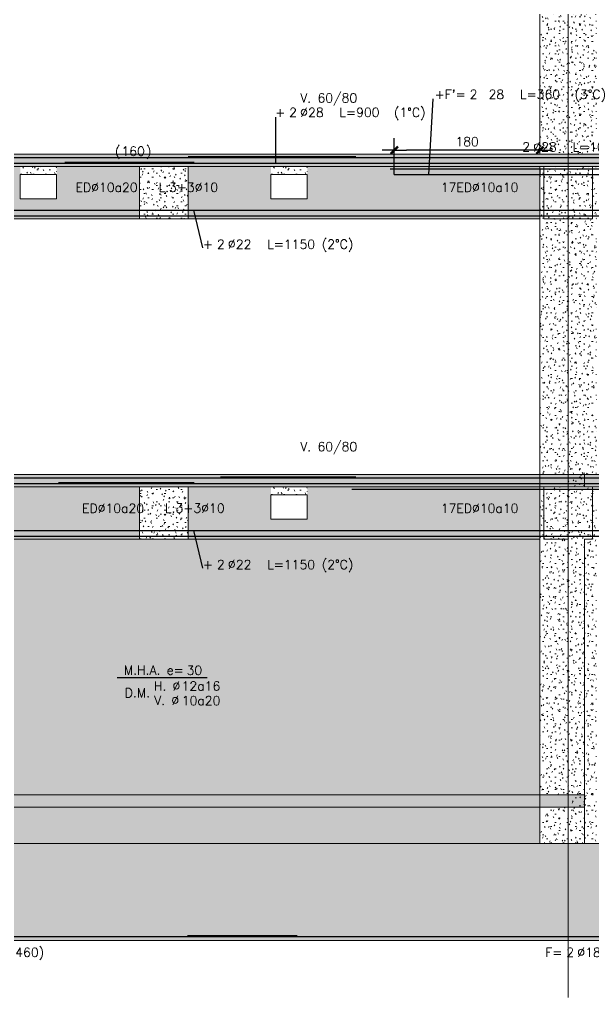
# Model space of a CAD drawing. Extents: x -10459 to 16942, y -13088 to 14608.
# Drawn here: x 3763 to 4472, y 1525 to 2734 of the extents above; entities that cross this region are included whole.
import ezdxf
from ezdxf.enums import TextEntityAlignment as Align

# ---------------------------------------------------------------- set-up
doc = ezdxf.new("R2010")
doc.units = 0
doc.header["$LTSCALE"] = 30
doc.header["$MEASUREMENT"] = 0
doc.linetypes.add("EJE1-1'$0$RLE-PROYECCION", pattern=[0.71438, 0.47625, -0.23813])
doc.layers.get('0').update_dxf_attribs({"linetype": 'CONTINUOUS'})
doc.layers.add("EJE1-1'$0$RLA-ACHURADO", color=30, linetype="EJE1-1'$0$RLE-PROYECCION", lineweight=15, transparency=0.7)
for name, color, linetype, lineweight in [("EJE1-1'$0$RLA-CONTORNO", 30, 'CONTINUOUS', 15), ("EJE1-1'$0$RLA-EJES", 1, 'CONTINUOUS', 9), ("EJE1-1'$0$RLA-TEXTOS-1", 9, 'CONTINUOUS', 9)]:
    doc.layers.add(name, color=color, linetype=linetype, lineweight=lineweight)
for name, color, linetype in [("EJE1-1'$0$RLA-FE", 7, 'CONTINUOUS'), ("EJE1-1'$0$RLA-TEXTOS-FE", 9, 'CONTINUOUS'), ("EJE1-1'$0$TEXTOS-FE", 9, 'CONTINUOUS'), ("EJE1-1'$0$TEXTOS1", 9, 'CONTINUOUS')]:
    doc.layers.add(name, color=color, linetype=linetype)
doc.styles.add("EJE1-1'$0$RomanS", font='romans.shx', dxfattribs={"height": 11.25})
doc.dimstyles.new("EJE1-1'$0$ING50", dxfattribs={"dimscale": 50, "dimtxt": 0.27, "dimasz": 0.3, "dimexe": 0, "dimexo": 0, "dimgap": 0.1, "dimtad": 1, "dimdec": 1, "dimzin": 12, "dimdsep": 46, "dimtxsty": "EJE1-1'$0$RomanS", "dimblk": "EJE1-1'$0$TICK1", "dimblk1": "EJE1-1'$0$TICK1", "dimblk2": "EJE1-1'$0$TICK1", "dimcen": 0.09, "dimclrd": 2, "dimclre": 1, "dimclrt": 3, "dimadec": 0, "dimazin": 0, "dimtfac": 1, "dimtdec": 0, "dimtix": 1, "dimtmove": 2, "dimatfit": 3, "dimldrblk": "EJE1-1'$0$TICK1", "dimfxl": 0, "dimfxlon": 1, "dimtolj": 1, "dimtzin": 0, "dimarcsym": 0})
pattern_1 = [(0, (-234.281, -2576.79), (20.32, 5.08), [1.676, -13.564, 1.676, -13.564, -81.28]), (0, (-234.281, -2576.79), (20.32, 5.08), [-30.48, 1.676, -28.804, 1.676, -13.564, -35.56]), (0, (-234.281, -2576.79), (20.32, 5.08), [-76.2, 1.676, -8.484, 1.676, -23.724]), (120, (-226.661, -2574.25), (-14.559409, 15.057636), [1.676, -13.564, 1.676, -13.564, -81.28]), (120, (-226.661, -2574.25), (-14.559409, 15.057636), [-30.48, 1.676, -28.804, 1.676, -13.564, -35.56]), (120, (-226.661, -2574.25), (-14.559409, 15.057636), [-76.2, 1.676, -8.484, 1.676, -23.724]), (240, (-224.121, -2564.09), (-5.760591, -20.137636), [1.676, -13.564, 1.676, -13.564, -81.28]), (240, (-224.121, -2564.09), (-5.760591, -20.137636), [-30.48, 1.676, -28.804, 1.676, -13.564, -35.56]), (240, (-224.121, -2564.09), (-5.760591, -20.137636), [-76.2, 1.676, -8.484, 1.676, -23.724])]

# ---------------------------------------------------------------- blocks, each defined once
blk = doc.blocks.new('*U58')
at = {"layer": "EJE1-1'$0$RLA-FE"}
for p, q in [((0, 0), (778.2, 0)), ((778.2, 0), (828.2, 0)), ((828.2, 0), (860, 0)), ((860, 0), (860, 0))]:
    blk.add_line(p, q, dxfattribs=at)
at = {"layer": "EJE1-1'$0$RLA-FE", "color": 3, "style": "EJE1-1'$0$RomanS", "flags": 8}
for tag, p in [('F=', (338.4, -25.3)), ('NUM', (352.8, -25.3))]:
    blk.add_attdef(tag, text='', height=11.2, dxfattribs=at).set_placement(p, align=Align.RIGHT)
at = {"layer": "EJE1-1'$0$RLA-FE", "color": 3, "style": "EJE1-1'$0$RomanS"}
for tag, p, flags in [('PHI', (356.7, -25.1), 12), ('DIAM', (366.6, -25.3), 12), ('MINUS', (388.6, -25.3), 13), ('MARK', (402, -25.3), 13), ('TEXTO_FE1', (405.3, -25.3), 8), ('TEXTO_FE2', (472.8, -25.3), 8), ('TIPO', (428.8, -57.9), 13), ('NVECES', (414.9, -76.9), 13), ('NUMFE', (418.9, -96.6), 13), ('CAPA', (427.1, -115.7), 13), ('DESPLAZA', (277.2, -134.2), 13), ('ESPACIO', (283.2, -152.5), 13), ('CANT', (297.1, -171.3), 13)]:
    blk.add_attdef(tag, p, '', height=11.2, dxfattribs=dict(at, flags=flags))
blk = doc.blocks.new('*U75')
at = {"layer": "EJE1-1'$0$TEXTOS1", "color": 5}
blk.add_line((-55.6, 0), (55.6, 0), dxfattribs=at)
at = {"layer": "EJE1-1'$0$TEXTOS-FE", "color": 9, "style": "EJE1-1'$0$RomanS"}
for s, p in [('H. %%C', (5.9, -16)), ('D.M.', (-30.8, -24.4)), ('V. %%C', (5.4, -33.8))]:
    blk.add_text(s, height=11.25, dxfattribs=at).set_placement(p, align=Align.CENTER)
at = {"layer": "EJE1-1'$0$TEXTOS-FE", "color": 9, "style": "EJE1-1'$0$RomanS", "flags": 12}
for tag, p in [('MALLA_2', (23.9, -16.1)), ('MALLA_3', (24, -34))]:
    blk.add_attdef(tag, p, '', height=11.2, dxfattribs=at)
at = {"layer": "EJE1-1'$0$TEXTOS1", "color": 9, "style": "EJE1-1'$0$RomanS"}
blk.add_text('M.H.A. e=', height=11.25, dxfattribs=at).set_placement((-10.5, 3.6), align=Align.CENTER)
at = {"layer": "EJE1-1'$0$TEXTOS1", "color": 9, "style": "EJE1-1'$0$RomanS", "flags": 12}
blk.add_attdef('ESPESOR', (30.1, 3.4), '', height=11.2, dxfattribs=at)
blk = doc.blocks.new('*U78')
at = {"layer": "EJE1-1'$0$RLA-FE"}
for q in [(0, 0), (1028.2, 0)]:
    blk.add_line((0, 0), q, dxfattribs=at)
at = {"layer": "EJE1-1'$0$RLA-FE", "color": 3, "style": "EJE1-1'$0$RomanS", "flags": 8}
for tag, p in [('F=', (463.4, -25.3)), ('NUM', (477.8, -25.3))]:
    blk.add_attdef(tag, text='', height=11.2, dxfattribs=at).set_placement(p, align=Align.RIGHT)
at = {"layer": "EJE1-1'$0$RLA-FE", "color": 3, "style": "EJE1-1'$0$RomanS"}
for tag, p, flags in [('PHI', (481.7, -25.1), 12), ('DIAM', (491.6, -25.3), 12), ('MINUS', (513.6, -25.3), 13), ('MARK', (527, -25.3), 13), ('TEXTO_FE1', (530.3, -25.3), 8), ('TEXTO_FE2', (597.8, -25.3), 8), ('TIPO', (553.8, -57.9), 13), ('NVECES', (539.9, -76.9), 13), ('NUMFE', (543.9, -96.6), 13), ('CAPA', (552.1, -115.7), 13), ('DESPLAZA', (277.2, -134.2), 13), ('ESPACIO', (283.2, -152.5), 13), ('CANT', (297.1, -171.3), 13)]:
    blk.add_attdef(tag, p, '', height=11.2, dxfattribs=dict(at, flags=flags))
blk = doc.blocks.new('*U79')
at = {"layer": "EJE1-1'$0$RLA-FE", "color": 6}
blk.add_line((0, 1), (135.5, 1), dxfattribs=at)
at = {"layer": "EJE1-1'$0$RLA-FE", "color": 3, "style": "EJE1-1'$0$RomanS", "flags": 8}
for tag, p in [('(', (53.4, 9.1)), ('EMP', (72.4, 9.1)), (')', (91.7, 9.1))]:
    blk.add_attdef(tag, text='', height=11.2, dxfattribs=at).set_placement(p, align=Align.CENTER)
blk = doc.blocks.new('*U112')
at = {"layer": "EJE1-1'$0$RLA-FE"}
for p, q in [((0, 0), (1118.2, 0)), ((1118.2, 0), (1168.2, 0)), ((1168.2, 0), (1200, 0)), ((1200, 0), (1200, 0))]:
    blk.add_line(p, q, dxfattribs=at)
at = {"layer": "EJE1-1'$0$RLA-FE", "color": 3, "style": "EJE1-1'$0$RomanS", "flags": 8}
for tag, p in [('F=', (508.4, 9.3)), ('NUM', (522.8, 9.3))]:
    blk.add_attdef(tag, text='', height=11.2, dxfattribs=at).set_placement(p, align=Align.RIGHT)
at = {"layer": "EJE1-1'$0$RLA-FE", "color": 3, "style": "EJE1-1'$0$RomanS"}
for tag, p, flags in [('PHI', (526.7, 9.5), 14), ('DIAM', (536.6, 9.3), 12), ('MINUS', (558.6, 9.3), 13), ('MARK', (572, 9.3), 13), ('TEXTO_FE1', (575.3, 9.3), 8), ('TEXTO_FE2', (642.8, 9.3), 8), ('TIPO', (598.8, -75.8), 13), ('NVECES', (584.9, -94.7), 13), ('NUMFE', (588.9, -114.5), 13), ('CAPA', (597.1, -133.6), 13), ('DESPLAZA', (278.3, -151.6), 13), ('ESPACIO', (284.4, -170), 13), ('CANT', (298.2, -188.8), 13)]:
    blk.add_attdef(tag, p, '', height=11.2, dxfattribs=dict(at, flags=flags))
blk = doc.blocks.new('*U103')
at = {"layer": "EJE1-1'$0$RLA-FE"}
for p, q in [((0, 0), (1118.2, 0)), ((1118.2, 0), (1168.2, 0)), ((1168.2, 0), (1200, 0)), ((1200, 0), (1200, 0))]:
    blk.add_line(p, q, dxfattribs=at)
at = {"layer": "EJE1-1'$0$RLA-FE", "color": 3, "style": "EJE1-1'$0$RomanS", "flags": 8}
for tag, p in [('F=', (508.4, 36.3)), ('NUM', (522.8, 36.3))]:
    blk.add_attdef(tag, text='', height=11.2, dxfattribs=at).set_placement(p, align=Align.RIGHT)
at = {"layer": "EJE1-1'$0$RLA-FE", "color": 3, "style": "EJE1-1'$0$RomanS"}
for tag, p, flags in [('PHI', (526.7, 36.5), 14), ('DIAM', (536.6, 36.3), 12), ('MINUS', (558.6, 36.3), 13), ('MARK', (572, 36.3), 13), ('TEXTO_FE1', (575.3, 36.3), 8), ('TEXTO_FE2', (642.8, 36.3), 8), ('TIPO', (598.8, -75.8), 13), ('NVECES', (584.9, -94.7), 13), ('NUMFE', (588.9, -114.5), 13), ('CAPA', (597.1, -133.6), 13), ('DESPLAZA', (278.3, -151.6), 13), ('ESPACIO', (284.4, -170), 13), ('CANT', (298.2, -188.8), 13)]:
    blk.add_attdef(tag, p, '', height=11.2, dxfattribs=dict(at, flags=flags))
blk = doc.blocks.new('*U99')
at = {"layer": "EJE1-1'$0$RLA-FE"}
for q in [(0, 0), (718.2, 0)]:
    blk.add_line((0, 0), q, dxfattribs=at)
at = {"layer": "EJE1-1'$0$RLA-FE", "color": 3, "style": "EJE1-1'$0$RomanS", "flags": 8}
for tag, p in [('F=', (353.4, 66.3)), ('NUM', (367.8, 66.3))]:
    blk.add_attdef(tag, text='', height=11.2, dxfattribs=at).set_placement(p, align=Align.RIGHT)
at = {"layer": "EJE1-1'$0$RLA-FE", "color": 3, "style": "EJE1-1'$0$RomanS"}
for tag, p, flags in [('PHI', (371.7, 66.5), 14), ('DIAM', (381.5, 66.3), 12), ('MINUS', (403.5, 66.3), 13), ('MARK', (416.9, 66.3), 13), ('TEXTO_FE1', (420.2, 66.3), 8), ('TEXTO_FE2', (487.7, 66.3), 8), ('TIPO', (398.8, -75.8), 13), ('NVECES', (384.9, -94.7), 13), ('NUMFE', (388.9, -114.5), 13), ('CAPA', (397.1, -133.6), 13), ('DESPLAZA', (278.3, -151.6), 13), ('ESPACIO', (284.4, -170), 13), ('CANT', (298.2, -188.8), 13)]:
    blk.add_attdef(tag, p, '', height=11.2, dxfattribs=dict(at, flags=flags))
blk = doc.blocks.new('*U98')
at = {"layer": "EJE1-1'$0$RLA-FE"}
for p, q in [((0, 0), (1068.2, 0)), ((1068.2, 0), (1118.2, 0)), ((1118.2, 0), (1150, 0)), ((1150, 0), (1150, 0))]:
    blk.add_line(p, q, dxfattribs=at)
at = {"layer": "EJE1-1'$0$RLA-FE", "color": 3, "style": "EJE1-1'$0$RomanS", "flags": 8}
for tag, p in [('F=', (483.4, -19.9)), ('NUM', (497.8, -19.9))]:
    blk.add_attdef(tag, text='', height=11.2, dxfattribs=at).set_placement(p, align=Align.RIGHT)
at = {"layer": "EJE1-1'$0$RLA-FE", "color": 3, "style": "EJE1-1'$0$RomanS"}
for tag, p, flags in [('PHI', (501.7, -19.7), 12), ('DIAM', (511.6, -19.9), 12), ('MINUS', (533.6, -19.9), 13), ('MARK', (547, -19.9), 13), ('TEXTO_FE1', (550.3, -19.9), 8), ('TEXTO_FE2', (617.8, -19.9), 8), ('TIPO', (573.8, -57.9), 13), ('NVECES', (559.9, -76.9), 13), ('NUMFE', (563.9, -96.6), 13), ('CAPA', (572.1, -115.7), 13), ('DESPLAZA', (277.2, -134.2), 13), ('ESPACIO', (283.2, -152.5), 13), ('CANT', (297.1, -171.3), 13)]:
    blk.add_attdef(tag, p, '', height=11.2, dxfattribs=dict(at, flags=flags))
blk = doc.blocks.new('*U97')
at = {"layer": "EJE1-1'$0$RLA-FE"}
blk.add_line((0, 0), (1068.2, 0), dxfattribs=at)
at = {"layer": "EJE1-1'$0$RLA-FE", "color": 3, "style": "EJE1-1'$0$RomanS", "flags": 8}
for tag, p in [('F=', (483.4, -47.9)), ('NUM', (497.8, -47.9))]:
    blk.add_attdef(tag, text='', height=11.2, dxfattribs=at).set_placement(p, align=Align.RIGHT)
at = {"layer": "EJE1-1'$0$RLA-FE", "color": 3, "style": "EJE1-1'$0$RomanS"}
for tag, p, flags in [('PHI', (501.7, -47.7), 12), ('DIAM', (511.6, -47.9), 12), ('MINUS', (533.6, -47.9), 13), ('MARK', (547, -47.9), 13), ('TEXTO_FE1', (550.3, -47.9), 8), ('TIPO', (573.8, -57.9), 13), ('TEXTO_FE2', (617.8, -47.9), 8), ('NVECES', (559.9, -76.9), 13), ('NUMFE', (563.9, -96.6), 13), ('CAPA', (572.1, -115.7), 13), ('DESPLAZA', (277.2, -134.2), 13), ('ESPACIO', (283.2, -152.5), 13), ('CANT', (297.1, -171.3), 13)]:
    blk.add_attdef(tag, p, '', height=11.2, dxfattribs=dict(at, flags=flags))
blk = doc.blocks.new('*U194')
at = {"layer": "EJE1-1'$0$RLA-FE"}
for q in [(0, 0), (818.2, 0)]:
    blk.add_line((0, 0), q, dxfattribs=at)
at = {"layer": "EJE1-1'$0$RLA-FE", "color": 3, "style": "EJE1-1'$0$RomanS", "flags": 8}
for tag, p in [('F=', (506.9, -19.9)), ('NUM', (521.4, -19.9))]:
    blk.add_attdef(tag, text='', height=11.2, dxfattribs=at).set_placement(p, align=Align.RIGHT)
at = {"layer": "EJE1-1'$0$RLA-FE", "color": 3, "style": "EJE1-1'$0$RomanS"}
for tag, p, flags in [('PHI', (525.3, -19.7), 12), ('DIAM', (535.1, -19.9), 12), ('MINUS', (557.1, -19.9), 13), ('MARK', (570.5, -19.9), 13), ('TEXTO_FE1', (573.8, -19.9), 8), ('TEXTO_FE2', (641.3, -19.9), 8), ('TIPO', (448.8, -57.9), 13), ('NVECES', (434.9, -76.9), 13), ('NUMFE', (438.9, -96.6), 13), ('CAPA', (447.1, -115.7), 13), ('DESPLAZA', (277.2, -134.2), 13), ('ESPACIO', (283.2, -152.5), 13), ('CANT', (297.1, -171.3), 13)]:
    blk.add_attdef(tag, p, '', height=11.2, dxfattribs=dict(at, flags=flags))
blk = doc.blocks.new('*U118')
at = {"layer": "EJE1-1'$0$RLA-FE"}
for q in [(0, 0), (878.2, 0)]:
    blk.add_line((0, 0), q, dxfattribs=at)
at = {"layer": "EJE1-1'$0$RLA-FE", "color": 3, "style": "EJE1-1'$0$RomanS", "flags": 8}
for tag, p in [('F=', (584.7, 7.3)), ('NUM', (599.1, 7.3))]:
    blk.add_attdef(tag, text='', height=11.2, dxfattribs=at).set_placement(p, align=Align.RIGHT)
at = {"layer": "EJE1-1'$0$RLA-FE", "color": 3, "style": "EJE1-1'$0$RomanS"}
for tag, p, flags in [('PHI', (603, 7.5), 12), ('DIAM', (612.9, 7.3), 12), ('MINUS', (634.9, 7.3), 13), ('MARK', (648.3, 7.3), 13), ('TEXTO_FE1', (651.6, 7.3), 8), ('TEXTO_FE2', (719.1, 7.3), 8), ('TIPO', (478.8, -57.9), 13), ('NVECES', (464.9, -76.9), 13), ('NUMFE', (468.9, -96.6), 13), ('CAPA', (477.1, -115.7), 13), ('DESPLAZA', (277.2, -134.2), 13), ('ESPACIO', (283.2, -152.5), 13), ('CANT', (297.1, -171.3), 13)]:
    blk.add_attdef(tag, p, '', height=11.2, dxfattribs=dict(at, flags=flags))
blk = doc.blocks.new('*U119')
at = {"layer": "EJE1-1'$0$RLA-FE", "color": 6}
blk.add_line((0, 1), (167.5, 1), dxfattribs=at)
at = {"layer": "EJE1-1'$0$RLA-FE", "color": 3, "style": "EJE1-1'$0$RomanS", "flags": 8}
for tag, p in [('(', (69.4, 9.1)), ('EMP', (88.4, 9.1)), (')', (107.7, 9.1))]:
    blk.add_attdef(tag, text='', height=11.2, dxfattribs=at).set_placement(p, align=Align.CENTER)
blk = doc.blocks.new('*U121')
at = {"layer": "EJE1-1'$0$RLA-FE"}
for q in [(0, 0), (1078.2, 0)]:
    blk.add_line((0, 0), q, dxfattribs=at)
at = {"layer": "EJE1-1'$0$RLA-FE", "color": 3, "style": "EJE1-1'$0$RomanS", "flags": 8}
for tag, p in [('F=', (727.9, 38.9)), ('NUM', (742.3, 38.9))]:
    blk.add_attdef(tag, text='', height=11.2, dxfattribs=at).set_placement(p, align=Align.RIGHT)
at = {"layer": "EJE1-1'$0$RLA-FE", "color": 3, "style": "EJE1-1'$0$RomanS"}
for tag, p, flags in [('PHI', (746.2, 39.1), 12), ('DIAM', (756.1, 38.9), 12), ('MINUS', (778.1, 38.9), 13), ('MARK', (791.5, 38.9), 13), ('TEXTO_FE1', (794.8, 38.9), 8), ('TEXTO_FE2', (862.3, 38.9), 8), ('TIPO', (578.8, -57.9), 13), ('NVECES', (564.9, -76.9), 13), ('NUMFE', (568.9, -96.6), 13), ('CAPA', (577.1, -115.7), 13), ('DESPLAZA', (277.2, -134.2), 13), ('ESPACIO', (283.2, -152.5), 13), ('CANT', (297.1, -171.3), 13)]:
    blk.add_attdef(tag, p, '', height=11.2, dxfattribs=dict(at, flags=flags))
blk = doc.blocks.new('*U209')
at = {"layer": "EJE1-1'$0$RLA-FE"}
for p, q in [((0, 0), (1118.2, 0)), ((1118.2, 0), (1168.2, 0)), ((1168.2, 0), (1200, 0)), ((1200, 0), (1200, 0))]:
    blk.add_line(p, q, dxfattribs=at)
at = {"layer": "EJE1-1'$0$RLA-FE", "color": 3, "style": "EJE1-1'$0$RomanS", "flags": 8}
for tag, p in [('F=', (548.2, 9.3)), ('NUM', (562.6, 9.3))]:
    blk.add_attdef(tag, text='', height=11.2, dxfattribs=at).set_placement(p, align=Align.RIGHT)
at = {"layer": "EJE1-1'$0$RLA-FE", "color": 3, "style": "EJE1-1'$0$RomanS"}
for tag, p, flags in [('PHI', (566.5, 9.5), 14), ('DIAM', (576.4, 9.3), 12), ('MINUS', (598.4, 9.3), 13), ('MARK', (611.8, 9.3), 13), ('TEXTO_FE1', (615.1, 9.3), 8), ('TEXTO_FE2', (682.6, 9.3), 8), ('TIPO', (598.8, -75.8), 13), ('NVECES', (584.9, -94.7), 13), ('NUMFE', (588.9, -114.5), 13), ('CAPA', (597.1, -133.6), 13), ('DESPLAZA', (278.3, -151.6), 13), ('ESPACIO', (284.4, -170), 13), ('CANT', (298.2, -188.8), 13)]:
    blk.add_attdef(tag, p, '', height=11.2, dxfattribs=dict(at, flags=flags))
blk = doc.blocks.new('*U208')
at = {"layer": "EJE1-1'$0$RLA-FE"}
for p, q in [((0, 0), (1118.2, 0)), ((1118.2, 0), (1168.2, 0)), ((1168.2, 0), (1200, 0)), ((1200, 0), (1200, 0))]:
    blk.add_line(p, q, dxfattribs=at)
at = {"layer": "EJE1-1'$0$RLA-FE", "color": 3, "style": "EJE1-1'$0$RomanS", "flags": 8}
for tag, p in [('F=', (447.9, 36.3)), ('NUM', (462.3, 36.3))]:
    blk.add_attdef(tag, text='', height=11.2, dxfattribs=at).set_placement(p, align=Align.RIGHT)
at = {"layer": "EJE1-1'$0$RLA-FE", "color": 3, "style": "EJE1-1'$0$RomanS"}
for tag, p, flags in [('PHI', (466.2, 36.5), 14), ('DIAM', (476.1, 36.3), 12), ('MINUS', (498.1, 36.3), 13), ('MARK', (511.5, 36.3), 13), ('TEXTO_FE1', (514.8, 36.3), 8), ('TEXTO_FE2', (582.3, 36.3), 8), ('TIPO', (598.8, -75.8), 13), ('NVECES', (584.9, -94.7), 13), ('NUMFE', (588.9, -114.5), 13), ('CAPA', (597.1, -133.6), 13), ('DESPLAZA', (278.3, -151.6), 13), ('ESPACIO', (284.4, -170), 13), ('CANT', (298.2, -188.8), 13)]:
    blk.add_attdef(tag, p, '', height=11.2, dxfattribs=dict(at, flags=flags))
blk = doc.blocks.new('*U107')
at = {"layer": "EJE1-1'$0$RLA-FE"}
for q in [(0, 0), (818.2, 0)]:
    blk.add_line((0, 0), q, dxfattribs=at)
at = {"layer": "EJE1-1'$0$RLA-FE", "color": 3, "style": "EJE1-1'$0$RomanS", "flags": 8}
for tag, p in [('F=', (514.6, -19.9)), ('NUM', (529, -19.9))]:
    blk.add_attdef(tag, text='', height=11.2, dxfattribs=at).set_placement(p, align=Align.RIGHT)
at = {"layer": "EJE1-1'$0$RLA-FE", "color": 3, "style": "EJE1-1'$0$RomanS"}
for tag, p, flags in [('PHI', (532.9, -19.7), 12), ('DIAM', (542.7, -19.9), 12), ('MINUS', (564.8, -19.9), 13), ('MARK', (578.2, -19.9), 13), ('TEXTO_FE1', (581.5, -19.9), 8), ('TEXTO_FE2', (649, -19.9), 8), ('TIPO', (448.8, -57.9), 13), ('NVECES', (434.9, -76.9), 13), ('NUMFE', (438.9, -96.6), 13), ('CAPA', (447.1, -115.7), 13), ('DESPLAZA', (277.2, -134.2), 13), ('ESPACIO', (283.2, -152.5), 13), ('CANT', (297.1, -171.3), 13)]:
    blk.add_attdef(tag, p, '', height=11.2, dxfattribs=dict(at, flags=flags))
blk = doc.blocks.new('*U131')
at = {"layer": "EJE1-1'$0$RLA-FE"}
for q in [(0, 0), (918.2, 0)]:
    blk.add_line((0, 0), q, dxfattribs=at)
at = {"layer": "EJE1-1'$0$RLA-FE", "color": 3, "style": "EJE1-1'$0$RomanS", "flags": 8}
for tag, p in [('F=', (408.4, 7.3)), ('NUM', (422.8, 7.3))]:
    blk.add_attdef(tag, text='', height=11.2, dxfattribs=at).set_placement(p, align=Align.RIGHT)
at = {"layer": "EJE1-1'$0$RLA-FE", "color": 3, "style": "EJE1-1'$0$RomanS"}
for tag, p, flags in [('PHI', (426.7, 7.5), 12), ('DIAM', (436.6, 7.3), 12), ('MINUS', (458.6, 7.3), 13), ('MARK', (472, 7.3), 13), ('TEXTO_FE1', (475.3, 7.3), 8), ('TEXTO_FE2', (542.8, 7.3), 8), ('TIPO', (498.8, -57.9), 13), ('NVECES', (484.9, -76.9), 13), ('NUMFE', (488.9, -96.6), 13), ('CAPA', (497.1, -115.7), 13), ('DESPLAZA', (277.2, -134.2), 13), ('ESPACIO', (283.2, -152.5), 13), ('CANT', (297.1, -171.3), 13)]:
    blk.add_attdef(tag, p, '', height=11.2, dxfattribs=dict(at, flags=flags))
blk = doc.blocks.new('*U132')
at = {"layer": "EJE1-1'$0$RLA-FE", "color": 6}
blk.add_line((0, 1), (207.5, 1), dxfattribs=at)
at = {"layer": "EJE1-1'$0$RLA-FE", "color": 3, "style": "EJE1-1'$0$RomanS", "flags": 8}
for tag, p in [('(', (89.4, 9.1)), ('EMP', (108.4, 9.1)), (')', (127.7, 9.1))]:
    blk.add_attdef(tag, text='', height=11.2, dxfattribs=at).set_placement(p, align=Align.CENTER)
blk = doc.blocks.new('*U207')
at = {"layer": "EJE1-1'$0$RLA-FE"}
for q in [(0, 0), (818.2, 0)]:
    blk.add_line((0, 0), q, dxfattribs=at)
at = {"layer": "EJE1-1'$0$RLA-FE", "color": 3, "style": "EJE1-1'$0$RomanS", "flags": 8}
for tag, p in [('F=', (272.8, 57)), ('NUM', (287.2, 57))]:
    blk.add_attdef(tag, text='', height=11.2, dxfattribs=at).set_placement(p, align=Align.RIGHT)
at = {"layer": "EJE1-1'$0$RLA-FE", "color": 3, "style": "EJE1-1'$0$RomanS"}
for tag, p, flags in [('PHI', (291.1, 57.2), 12), ('DIAM', (300.9, 57), 12), ('MINUS', (322.9, 57), 13), ('MARK', (336.3, 57), 13), ('TEXTO_FE1', (339.6, 57), 8), ('TEXTO_FE2', (407.1, 57), 8), ('TIPO', (448.8, -57.9), 13), ('NVECES', (434.9, -76.9), 13), ('NUMFE', (438.9, -96.6), 13), ('CAPA', (447.1, -115.7), 13), ('DESPLAZA', (277.2, -134.2), 13), ('ESPACIO', (283.2, -152.5), 13), ('CANT', (297.1, -171.3), 13)]:
    blk.add_attdef(tag, p, '', height=11.2, dxfattribs=dict(at, flags=flags))
blk = doc.blocks.new('*U133')
at = {"layer": "EJE1-1'$0$RLA-FE", "color": 6}
blk.add_line((0, 1), (160, 1), dxfattribs=at)
at = {"layer": "EJE1-1'$0$RLA-FE", "color": 3, "style": "EJE1-1'$0$RomanS", "flags": 8}
for tag, p in [('(', (65.7, 9.1)), ('EMP', (84.7, 9.1)), (')', (104, 9.1))]:
    blk.add_attdef(tag, text='', height=11.2, dxfattribs=at).set_placement(p, align=Align.CENTER)
blk = doc.blocks.new('*U137')
at = {"layer": "EJE1-1'$0$RLA-FE"}
for q in [(0, 0), (668.2, 0)]:
    blk.add_line((0, 0), q, dxfattribs=at)
at = {"layer": "EJE1-1'$0$RLA-FE", "color": 3, "style": "EJE1-1'$0$RomanS", "flags": 8}
for tag, p in [('F=', (449.2, 62.1)), ('NUM', (463.6, 62.1))]:
    blk.add_attdef(tag, text='', height=11.2, dxfattribs=at).set_placement(p, align=Align.RIGHT)
at = {"layer": "EJE1-1'$0$RLA-FE", "color": 3, "style": "EJE1-1'$0$RomanS"}
for tag, p, flags in [('PHI', (467.5, 62.3), 14), ('DIAM', (477.3, 62.1), 12), ('MINUS', (499.4, 62.1), 13), ('MARK', (512.8, 62.1), 13), ('TEXTO_FE1', (516.1, 62.1), 8), ('TEXTO_FE2', (583.6, 62.1), 8), ('TIPO', (373.8, -75.8), 13), ('NVECES', (359.9, -94.7), 13), ('NUMFE', (363.9, -114.5), 13), ('CAPA', (372.1, -133.6), 13), ('DESPLAZA', (278.3, -151.6), 13), ('ESPACIO', (284.4, -170), 13), ('CANT', (298.2, -188.8), 13)]:
    blk.add_attdef(tag, p, '', height=11.2, dxfattribs=dict(at, flags=flags))
blk = doc.blocks.new('*U139')
at = {"layer": "EJE1-1'$0$RLA-FE"}
for p, q in [((0, 0), (0, 0)), ((0, 0), (278.2, 0)), ((278.2, 0), (328.2, 0)), ((328.2, 0), (360, 0)), ((360, 0), (360, 0))]:
    blk.add_line(p, q, dxfattribs=at)
at = {"layer": "EJE1-1'$0$RLA-FE", "color": 3, "style": "EJE1-1'$0$RomanS", "flags": 8}
for tag, p in [('F=', (88.4, 93.4)), ('NUM', (102.8, 93.4))]:
    blk.add_attdef(tag, text='', height=11.2, dxfattribs=at).set_placement(p, align=Align.RIGHT)
at = {"layer": "EJE1-1'$0$RLA-FE", "color": 3, "style": "EJE1-1'$0$RomanS"}
for tag, p, flags in [('PHI', (106.7, 93.6), 14), ('DIAM', (116.6, 93.4), 12), ('MINUS', (138.6, 93.4), 13), ('MARK', (152, 93.4), 13), ('TEXTO_FE1', (155.3, 93.4), 8), ('TEXTO_FE2', (222.8, 93.4), 8), ('TIPO', (178.8, -75.8), 13), ('NVECES', (164.9, -94.7), 13), ('NUMFE', (168.9, -114.5), 13), ('CAPA', (177.1, -133.6), 13), ('DESPLAZA', (278.3, -151.6), 13), ('ESPACIO', (284.4, -170), 13), ('CANT', (298.2, -188.8), 13)]:
    blk.add_attdef(tag, p, '', height=11.2, dxfattribs=dict(at, flags=flags))
blk = doc.blocks.new("EJE1-1'$0$TICK1")
at = {"color": 2}
for points in [[(0, 0), (-1, 0)], [(0, 0), (1, 0)]]:
    blk.add_lwpolyline(points, dxfattribs=at)
at = {"color": 2, "const_width": 0.2}
blk.add_lwpolyline([(-0.3, -0.3), (0.3, 0.3)], dxfattribs=at)
blk = doc.blocks.new('*D138')
at = {"layer": "EJE1-1'$0$RLA-FE", "color": 2, "lineweight": -2, "transparency": 16777216}
blk.add_line((1555.5, 396), (1405.5, 396), dxfattribs=at)
at = {"layer": "EJE1-1'$0$RLA-FE", "color": 2, "lineweight": -2, "transparency": 16777216, "xscale": 15, "yscale": 15, "zscale": 15, "rotation": 180}
blk.add_blockref("EJE1-1'$0$TICK1", (1390.5, 396), dxfattribs=at)
at = {"layer": "EJE1-1'$0$RLA-FE", "color": 2, "lineweight": -2, "transparency": 16777216, "xscale": 15, "yscale": 15, "zscale": 15}
blk.add_blockref("EJE1-1'$0$TICK1", (1570.5, 396), dxfattribs=at)
at = {"layer": "EJE1-1'$0$RLA-FE", "color": 3, "transparency": 16777216, "insert": (1480.5, 406.6), "char_height": 11.25, "attachment_point": 5, "style": "EJE1-1'$0$RomanS"}
blk.add_mtext('\\A1;180', dxfattribs=at)
blk = doc.blocks.new("EJE1-1'")
at = {"layer": "EJE1-1'$0$RLA-ACHURADO"}
h = blk.add_hatch(dxfattribs=at)
h.set_pattern_fill('SAND - DENSE', color=256, style=0, pattern_type=2)
h.set_pattern_definition(pattern_1)
h.paths.add_polyline_path([(1640.481, 391), (1640.481, 772), (1635.481, 772), (1635.481, 707), (1575.481, 707), (1575.481, 772), (1570.481, 772), (1570.481, 391), (1635.481, 391)], flags=0)
h = blk.add_hatch(dxfattribs=at)
h.set_pattern_fill('SAND - DENSE', color=256, style=0, pattern_type=2)
h.set_pattern_definition(pattern_1)
h.paths.add_polyline_path([(2119.733, 376), (2140.481, 376), (2140.481, 391), (-2429.52, 391), (-2429.52, 376), (1430.33, 376)], flags=0)
h = blk.add_hatch(dxfattribs=at)
h.set_pattern_fill('SAND - DENSE', color=256, style=0, pattern_type=2)
h.set_pattern_definition(pattern_1)
h.paths.add_polyline_path([(927.981, 336), (927.981, 376), (640.481, 376), (640.481, 311), (1075.481, 311), (1075.481, 376), (972.981, 376), (972.981, 336)])
h.paths.add_polyline_path([(1237.981, 336), (1237.981, 376), (1135.481, 376), (1135.481, 311), (1570.481, 311), (1570.481, 376), (1282.981, 376), (1282.981, 336)])
h = blk.add_hatch(dxfattribs=at)
h.set_pattern_fill('SAND - DENSE', color=256, style=0, pattern_type=2)
h.set_pattern_definition([(0, (-381.781, -2125.79), (20.32, 5.08), [1.676, -13.564, 1.676, -13.564, -81.28]), (0, (-381.781, -2125.79), (20.32, 5.08), [-30.48, 1.676, -28.804, 1.676, -13.564, -35.56]), (0, (-381.781, -2125.79), (20.32, 5.08), [-76.2, 1.676, -8.484, 1.676, -23.724]), (120, (-374.161, -2123.25), (-14.559409, 15.057636), [1.676, -13.564, 1.676, -13.564, -81.28]), (120, (-374.161, -2123.25), (-14.559409, 15.057636), [-30.48, 1.676, -28.804, 1.676, -13.564, -35.56]), (120, (-374.161, -2123.25), (-14.559409, 15.057636), [-76.2, 1.676, -8.484, 1.676, -23.724]), (240, (-371.621, -2113.09), (-5.760591, -20.137636), [1.676, -13.564, 1.676, -13.564, -81.28]), (240, (-371.621, -2113.09), (-5.760591, -20.137636), [-30.48, 1.676, -28.804, 1.676, -13.564, -35.56]), (240, (-371.621, -2113.09), (-5.760591, -20.137636), [-76.2, 1.676, -8.484, 1.676, -23.724])])
h.paths.add_polyline_path([(972.981, 366), (972.981, 376), (927.981, 376), (927.981, 366)])
h = blk.add_hatch(dxfattribs=at)
h.set_pattern_fill('SAND - DENSE', color=256, style=0, pattern_type=2)
h.set_pattern_definition(pattern_1)
h.paths.add_polyline_path([(1135.481, 311), (1135.481, 376), (1075.481, 376), (1075.481, 311)], flags=0)
h = blk.add_hatch(dxfattribs=at)
h.set_pattern_fill('SAND - DENSE', color=256, style=0, pattern_type=2)
h.set_pattern_definition([(0, (-71.781, -2125.79), (20.32, 5.08), [1.676, -13.564, 1.676, -13.564, -81.28]), (0, (-71.781, -2125.79), (20.32, 5.08), [-30.48, 1.676, -28.804, 1.676, -13.564, -35.56]), (0, (-71.781, -2125.79), (20.32, 5.08), [-76.2, 1.676, -8.484, 1.676, -23.724]), (120, (-64.161, -2123.25), (-14.559409, 15.057636), [1.676, -13.564, 1.676, -13.564, -81.28]), (120, (-64.161, -2123.25), (-14.559409, 15.057636), [-30.48, 1.676, -28.804, 1.676, -13.564, -35.56]), (120, (-64.161, -2123.25), (-14.559409, 15.057636), [-76.2, 1.676, -8.484, 1.676, -23.724]), (240, (-61.621, -2113.09), (-5.760591, -20.137636), [1.676, -13.564, 1.676, -13.564, -81.28]), (240, (-61.621, -2113.09), (-5.760591, -20.137636), [-30.48, 1.676, -28.804, 1.676, -13.564, -35.56]), (240, (-61.621, -2113.09), (-5.760591, -20.137636), [-76.2, 1.676, -8.484, 1.676, -23.724])])
h.paths.add_polyline_path([(1282.981, 366), (1282.981, 376), (1237.981, 376), (1237.981, 366)])
h = blk.add_hatch(dxfattribs=at)
h.set_pattern_fill('SAND - DENSE', color=256, style=0, pattern_type=2)
h.set_pattern_definition(pattern_1)
h.paths.add_polyline_path([(1640.481, -5), (1640.481, 376), (1635.481, 376), (1635.481, 311), (1575.481, 311), (1575.481, 376), (1570.481, 376), (1570.481, -5), (1635.481, -5)], flags=0)
h = blk.add_hatch(dxfattribs=at)
h.set_pattern_fill('SAND - DENSE', color=256, style=0, pattern_type=2)
h.set_pattern_definition(pattern_1)
h.paths.add_polyline_path([(1635.481, 311), (1635.481, 376), (1575.481, 376), (1575.481, 311)], flags=0)
h = blk.add_hatch(dxfattribs=at)
h.set_pattern_fill('SAND - DENSE', color=256, style=0, pattern_type=2)
h.set_pattern_definition(pattern_1)
h.paths.add_polyline_path([(-2429.52, -20), (1625.481, -20), (1625.481, -5), (-2429.52, -5)], flags=0)
h = blk.add_hatch(dxfattribs=at)
h.set_pattern_fill('SAND - DENSE', color=256, style=0, pattern_type=2)
h.set_pattern_definition(pattern_1)
h.paths.add_polyline_path([(1625.481, -461), (1625.481, -5), (1605.481, -5), (1605.481, -461)], flags=0)
h = blk.add_hatch(dxfattribs=at)
h.set_pattern_fill('SAND - DENSE', color=256, style=0, pattern_type=2)
h.set_pattern_definition(pattern_1)
h.paths.add_polyline_path([(2119.733, -20), (2140.481, -20), (2140.481, -5), (1625.481, -5), (1625.481, -20)], flags=0)
h = blk.add_hatch(dxfattribs=at)
h.set_pattern_fill('SAND - DENSE', color=256, style=0, pattern_type=2)
h.set_pattern_definition(pattern_1)
h.paths.add_polyline_path([(640.481, -85), (1075.481, -85), (1075.481, -20), (640.481, -20)])
h.paths.add_polyline_path([(1282.981, -20), (1282.981, -60), (1237.981, -60), (1237.981, -20), (1135.481, -20), (1135.481, -85), (1570.481, -85), (1570.481, -20)])
h = blk.add_hatch(dxfattribs=at)
h.set_pattern_fill('SAND - DENSE', color=256, style=0, pattern_type=2)
h.set_pattern_definition(pattern_1)
h.paths.add_polyline_path([(1135.481, -85), (1135.481, -20), (1075.481, -20), (1075.481, -85)], flags=0)
h = blk.add_hatch(dxfattribs=at)
h.set_pattern_fill('SAND - DENSE', color=256, style=0, pattern_type=2)
h.set_pattern_definition([(0, (-71.781, -2521.79), (20.32, 5.08), [1.676, -13.564, 1.676, -13.564, -81.28]), (0, (-71.781, -2521.79), (20.32, 5.08), [-30.48, 1.676, -28.804, 1.676, -13.564, -35.56]), (0, (-71.781, -2521.79), (20.32, 5.08), [-76.2, 1.676, -8.484, 1.676, -23.724]), (120, (-64.161, -2519.25), (-14.559409, 15.057636), [1.676, -13.564, 1.676, -13.564, -81.28]), (120, (-64.161, -2519.25), (-14.559409, 15.057636), [-30.48, 1.676, -28.804, 1.676, -13.564, -35.56]), (120, (-64.161, -2519.25), (-14.559409, 15.057636), [-76.2, 1.676, -8.484, 1.676, -23.724]), (240, (-61.621, -2509.09), (-5.760591, -20.137636), [1.676, -13.564, 1.676, -13.564, -81.28]), (240, (-61.621, -2509.09), (-5.760591, -20.137636), [-30.48, 1.676, -28.804, 1.676, -13.564, -35.56]), (240, (-61.621, -2509.09), (-5.760591, -20.137636), [-76.2, 1.676, -8.484, 1.676, -23.724])])
h.paths.add_polyline_path([(1282.981, -30), (1282.981, -20), (1237.981, -20), (1237.981, -30)])
h = blk.add_hatch(dxfattribs=at)
h.set_pattern_fill('SAND - DENSE', color=256, style=0, pattern_type=2)
h.set_pattern_definition(pattern_1)
h.paths.add_polyline_path([(1605.481, -461), (1605.481, -416), (1570.481, -416), (1570.481, -461)], flags=0)
h.paths.add_polyline_path([(1640.481, -461), (1640.481, -20), (1635.481, -20), (1635.481, -85), (1625.481, -85), (1625.481, -461)], flags=0)
h.paths.add_polyline_path([(1570.481, -401), (1605.481, -401), (1605.481, -85), (1575.481, -85), (1575.481, -20), (1570.481, -20), (1570.481, -85)], flags=0)
h = blk.add_hatch(dxfattribs=at)
h.set_pattern_fill('SAND - DENSE', color=256, style=0, pattern_type=2)
h.set_pattern_definition(pattern_1)
h.paths.add_polyline_path([(1625.481, -85), (1635.481, -85), (1635.481, -20), (1625.481, -20)], flags=0)
h.paths.add_polyline_path([(1575.481, -85), (1605.481, -85), (1605.481, -20), (1575.481, -20)], flags=0)
h = blk.add_hatch(dxfattribs=at)
h.set_pattern_fill('SAND - DENSE', color=256, style=0, pattern_type=2)
h.set_pattern_definition(pattern_1)
h.paths.add_polyline_path([(640.481, -461), (1570.481, -461), (1570.481, -416), (640.481, -416), (640.481, -419.75)], flags=0)
h.paths.add_polyline_path([(1422.076, -401), (1570.481, -401), (1570.481, -85), (640.481, -85), (640.481, -401), (1135.481, -401)], flags=0)
h = blk.add_hatch(dxfattribs=at)
h.set_pattern_fill('SAND - DENSE', color=256, style=0, pattern_type=2)
h.set_pattern_definition(pattern_1)
h.paths.add_polyline_path([(1625.481, -416), (1625.481, -401), (-1359.519, -401), (-1359.519, -416), (1430.33, -416)], flags=0)
h = blk.add_hatch(dxfattribs=at)
h.set_pattern_fill('SAND - DENSE', color=256, style=0, pattern_type=2)
h.set_pattern_definition(pattern_1)
h.paths.add_polyline_path([(1430.33, -581), (2249.981, -581), (2249.981, -461), (805.481, -461), (805.481, -581)], flags=0)
blk.add_line((1570.481, 373), (1570.481, 366))
at = {"layer": "EJE1-1'$0$RLA-CONTORNO"}
for p, q in [((1570.481, 391), (1570.481, 772)), ((2140.481, 391), (-2429.52, 391)), ((635.481, 376), (1075.481, 376)), ((1075.481, 376), (1075.481, 311)), ((1075.486, 376), (1135.476, 376)), ((1135.481, 376), (1575.481, 376)), ((1135.481, 311), (1135.481, 376)), ((1570.481, -5), (1570.481, 376)), ((1575.481, 376), (1575.481, 311)), ((1635.476, 376), (1575.486, 376)), ((1635.481, 376), (2075.481, 376)), ((1635.481, 311), (1635.481, 376)), ((640.481, 311), (1075.481, 311)), ((1075.481, 311), (1135.481, 311)), ((1135.481, 311), (1570.481, 311)), ((1575.481, 311), (1635.481, 311)), ((2140.481, -5), (-2429.52, -5)), ((1570.481, -20), (1570.481, -5)), ((1605.481, -5), (1605.481, -20)), ((1625.481, -20), (1625.481, -5)), ((635.481, -20), (1075.481, -20)), ((1075.481, -20), (1075.481, -85)), ((1135.476, -20), (1075.486, -20)), ((1135.481, -20), (1575.481, -20)), ((1135.481, -85), (1135.481, -20)), ((1570.481, -401), (1570.481, -20)), ((1575.481, -20), (1575.481, -85)), ((1605.476, -20), (1575.486, -20)), ((1605.481, -20), (1625.481, -20)), ((1635.476, -20), (1625.486, -20)), ((1635.481, -85), (1635.481, -20)), ((1635.481, -20), (2075.481, -20)), ((640.481, -85), (1075.481, -85)), ((1075.481, -85), (1135.481, -85)), ((1135.481, -85), (1570.481, -85)), ((1575.481, -85), (1605.481, -85)), ((1605.481, -85), (1605.481, -461)), ((1625.481, -461), (1625.481, -85)), ((1625.481, -85), (1635.481, -85)), ((1625.481, -401), (-2429.52, -401)), ((1570.481, -415.995), (1570.481, -401.005)), ((-1379.519, -416), (1625.481, -416)), ((1570.481, -416), (1570.481, -461)), ((2095.481, -461), (-359.519, -461)), ((405.481, -581), (2249.981, -581))]:
    blk.add_line(p, q, dxfattribs=at)
for points in [[(927.981, 336), (972.981, 336), (972.981, 366), (927.981, 366)], [(1237.981, 336), (1282.981, 336), (1282.981, 366), (1237.981, 366)], [(1237.981, -60), (1282.981, -60), (1282.981, -30), (1237.981, -30)]]:
    blk.add_lwpolyline(points, close=True, dxfattribs=at)
at = {"layer": "EJE1-1'$0$RLA-EJES"}
blk.add_line((1605.481, -651.36), (1605.481, 1463), dxfattribs=at)
at = {"layer": "EJE1-1'$0$RLA-FE", "color": 2}
for p, q in [((1438.207, 459.382), (1432.721, 366)), ((1243.753, 436.902), (1243.753, 380)), ((1153.939, 275.375), (1142.622, 322)), ((1153.939, -120.625), (1142.622, -74))]:
    blk.add_line(p, q, dxfattribs=at)
at = {"layer": "EJE1-1'$0$RLA-FE", "color": 1}
blk.add_line((1390.481, 366), (1390.481, 411), dxfattribs=at)
ref = blk.add_blockref('*U75', (1103.685, -256.024))
ref.add_attrib('ESPESOR', '30', (1133.744, -252.585), dxfattribs={"layer": "EJE1-1'$0$TEXTOS1", "color": 9, "height": 11.25, "style": "EJE1-1'$0$RomanS"})
ref.add_attrib('MALLA_2', '12a16', (1127.595, -272.099), dxfattribs={"layer": "EJE1-1'$0$TEXTOS-FE", "color": 9, "height": 11.25, "style": "EJE1-1'$0$RomanS"})
ref.add_attrib('MALLA_3', '10a20', (1127.725, -289.999), dxfattribs={"layer": "EJE1-1'$0$TEXTOS-FE", "color": 9, "height": 11.25, "style": "EJE1-1'$0$RomanS"})
at = {"layer": "EJE1-1'$0$RLA-FE"}
ref = blk.add_blockref('*U139', (1390.481, 366), dxfattribs=at)
ref.add_attrib('DIAM', '28', (1507.081, 459.382), dxfattribs={"color": 3, "height": 11.25, "style": "EJE1-1'$0$RomanS"})
ref.add_attrib('NUM', '2', dxfattribs={"color": 3, "height": 11.25, "style": "EJE1-1'$0$RomanS"}).set_placement((1493.33, 459.382), align=Align.RIGHT)
ref.add_attrib('TEXTO_FE1', 'L=360', (1545.792, 459.382), dxfattribs={"color": 3, "height": 11.25, "style": "EJE1-1'$0$RomanS"})
ref.add_attrib('TEXTO_FE2', '(3°C)', (1613.314, 459.399), dxfattribs={"color": 3, "height": 11.25, "style": "EJE1-1'$0$RomanS"})
ref.add_attrib('F=', "+F'=", dxfattribs={"color": 3, "height": 11.25, "style": "EJE1-1'$0$RomanS"}).set_placement((1478.921, 459.382), align=Align.RIGHT)
ref = blk.add_blockref('*U207', (982.981, 380), dxfattribs=at)
ref.add_attrib('DIAM', '28', (1283.894, 437.016), dxfattribs={"color": 3, "height": 11.25, "style": "EJE1-1'$0$RomanS"})
ref.add_attrib('NUM', '2', dxfattribs={"color": 3, "height": 11.25, "style": "EJE1-1'$0$RomanS"}).set_placement((1270.142, 437.016), align=Align.RIGHT)
ref.add_attrib('TEXTO_FE1', 'L=900', (1322.605, 437.016), dxfattribs={"color": 3, "height": 11.25, "style": "EJE1-1'$0$RomanS"})
ref.add_attrib('TEXTO_FE2', '(1°C)', (1390.127, 437.034), dxfattribs={"color": 3, "height": 11.25, "style": "EJE1-1'$0$RomanS"})
ref.add_attrib('PHI', '%%C', (1274.038, 437.23), dxfattribs={"color": 3, "height": 11.25, "style": "EJE1-1'$0$RomanS"})
ref.add_attrib('F=', '+', dxfattribs={"color": 3, "height": 11.25, "style": "EJE1-1'$0$RomanS"}).set_placement((1255.734, 437.016), align=Align.RIGHT)
for name, p in [('*U137', (1385.481, 373)), ('*U208', (-57.019, 380)), ('*U209', (142.981, 387)), ('*U132', (1135.481, 387)), ('*U107', (1237.981, 315)), ('*U98', (272.98, 315)), ('*U99', (1337.981, -23)), ('*U121', (975.481, -16)), ('*U103', (-57.019, -16)), ('*U112', (142.981, -9)), ('*U118', (1175.481, -9)), ('*U119', (1175.481, -9)), ('*U119', (975.481, -16)), ('*U194', (1237.981, -81)), ('*U98', (272.98, -81)), ('*U79', (1134.981, -576))]:
    blk.add_blockref(name, p, dxfattribs=at)
ref = blk.add_blockref('*U133', (982.981, 380), dxfattribs=at)
ref.add_attrib('EMP', '160', dxfattribs={"color": 3, "height": 11.25, "style": "EJE1-1'$0$RomanS"}).set_placement((1067.663, 389.143), align=Align.CENTER)
ref.add_attrib('(', '(', dxfattribs={"color": 3, "height": 11.25, "style": "EJE1-1'$0$RomanS"}).set_placement((1048.637, 389.143), align=Align.CENTER)
ref.add_attrib(')', ')', dxfattribs={"color": 3, "height": 11.25, "style": "EJE1-1'$0$RomanS"}).set_placement((1086.976, 389.143), align=Align.CENTER)
ref = blk.add_blockref('*U131', (1135.481, 387), dxfattribs=at)
ref.add_attrib('DIAM', '28', (1572.081, 394.324), dxfattribs={"color": 3, "height": 11.25, "style": "EJE1-1'$0$RomanS"})
ref.add_attrib('NUM', '2', dxfattribs={"color": 3, "height": 11.25, "style": "EJE1-1'$0$RomanS"}).set_placement((1558.33, 394.324), align=Align.RIGHT)
ref.add_attrib('TEXTO_FE1', 'L=1050', (1610.792, 394.324), dxfattribs={"color": 3, "height": 11.25, "style": "EJE1-1'$0$RomanS"})
ref.add_attrib('PHI', '%%C', (1562.225, 394.538), dxfattribs={"color": 3, "height": 11.25, "style": "EJE1-1'$0$RomanS"})
ref = blk.add_blockref('*U97', (682.981, 322), dxfattribs=at)
ref.add_attrib('DIAM', '22', (1194.581, 274.105), dxfattribs={"color": 3, "height": 11.25, "style": "EJE1-1'$0$RomanS"})
ref.add_attrib('NUM', '2', dxfattribs={"color": 3, "height": 11.25, "style": "EJE1-1'$0$RomanS"}).set_placement((1180.83, 274.105), align=Align.RIGHT)
ref.add_attrib('TEXTO_FE1', 'L=1150', (1233.292, 274.105), dxfattribs={"color": 3, "height": 11.25, "style": "EJE1-1'$0$RomanS"})
ref.add_attrib('TEXTO_FE2', '(2°C)', (1300.814, 274.123), dxfattribs={"color": 3, "height": 11.25, "style": "EJE1-1'$0$RomanS"})
ref.add_attrib('PHI', '%%C', (1184.725, 274.319), dxfattribs={"color": 3, "height": 11.25, "style": "EJE1-1'$0$RomanS"})
ref.add_attrib('F=', '+', dxfattribs={"color": 3, "height": 11.25, "style": "EJE1-1'$0$RomanS"}).set_placement((1166.421, 274.105), align=Align.RIGHT)
ref = blk.add_blockref('*U97', (682.981, -74), dxfattribs=at)
ref.add_attrib('DIAM', '22', (1194.581, -121.895), dxfattribs={"color": 3, "height": 11.25, "style": "EJE1-1'$0$RomanS"})
ref.add_attrib('NUM', '2', dxfattribs={"color": 3, "height": 11.25, "style": "EJE1-1'$0$RomanS"}).set_placement((1180.83, -121.895), align=Align.RIGHT)
ref.add_attrib('TEXTO_FE1', 'L=1150', (1233.292, -121.895), dxfattribs={"color": 3, "height": 11.25, "style": "EJE1-1'$0$RomanS"})
ref.add_attrib('TEXTO_FE2', '(2°C)', (1300.814, -121.877), dxfattribs={"color": 3, "height": 11.25, "style": "EJE1-1'$0$RomanS"})
ref.add_attrib('PHI', '%%C', (1184.725, -121.681), dxfattribs={"color": 3, "height": 11.25, "style": "EJE1-1'$0$RomanS"})
ref.add_attrib('F=', '+', dxfattribs={"color": 3, "height": 11.25, "style": "EJE1-1'$0$RomanS"}).set_placement((1166.421, -121.895), align=Align.RIGHT)
ref = blk.add_blockref('*U58', (410.481, -576), dxfattribs=at)
ref.add_attrib('TEXTO_FE2', '(40+460)', (883.314, -601.28), dxfattribs={"color": 3, "height": 11.25, "style": "EJE1-1'$0$RomanS"})
ref = blk.add_blockref('*U78', (1134.981, -576), dxfattribs=at)
ref.add_attrib('DIAM', '18', (1626.581, -601.298), dxfattribs={"color": 3, "height": 11.25, "style": "EJE1-1'$0$RomanS"})
ref.add_attrib('NUM', '2', dxfattribs={"color": 3, "height": 11.25, "style": "EJE1-1'$0$RomanS"}).set_placement((1612.83, -601.298), align=Align.RIGHT)
ref.add_attrib('PHI', '%%C', (1616.725, -601.084), dxfattribs={"color": 3, "height": 11.25, "style": "EJE1-1'$0$RomanS"})
ref.add_attrib('F=', 'F=', dxfattribs={"color": 3, "height": 11.25, "style": "EJE1-1'$0$RomanS"}).set_placement((1598.421, -601.298), align=Align.RIGHT)
at = {"layer": "EJE1-1'$0$RLA-TEXTOS-1", "char_height": 11.25, "width": 77.89617, "attachment_point": 5, "line_spacing_factor": 0.941778, "style": "EJE1-1'$0$RomanS"}
for insert in [(1309.498, 458.761), (1309.498, 27.75)]:
    blk.add_mtext('V. 60/80', dxfattribs=dict(at, insert=insert))
at = {"layer": "EJE1-1'$0$RLA-TEXTOS-FE", "color": 9, "style": "EJE1-1'$0$RomanS"}
for s, p in [('ED%%C10a20', (1034.825, 344.313)), ('L:3+3%%C10', (1135.876, 344.46)), ('17ED%%C10a10', (1495.991, 344.313)), ('ED%%C10a20', (1042.82, -52.314)), ('L:3+3%%C10', (1143.871, -52.167)), ('17ED%%C10a10', (1495.991, -52.314))]:
    blk.add_text(s, height=11.25, dxfattribs=at).set_placement(p, align=Align.CENTER)
at = {"layer": "EJE1-1'$0$RLA-FE"}
dim = blk.add_aligned_dim(p1=(1570.481, 366), p2=(1390.481, 366), distance=-30, dimstyle="EJE1-1'$0$ING50", dxfattribs=at)
dim.commit()
dim.dimension.update_dxf_attribs({"geometry": '*D138', "text_midpoint": (1480.481, 406.625)})

msp = doc.modelspace()

# ---------------------------------------------------------------- block references
msp.add_blockref("EJE1-1'", (2835.3, 2176.2))

doc.saveas('drawing.dxf')
